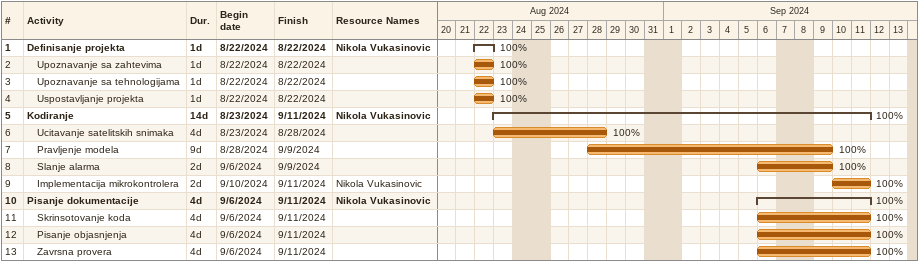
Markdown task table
| ID | Level | Task | Duration | Start | Finish | Resources | % complete |
|---|---|---|---|---|---|---|---|
| 1 | 1 | **Definisanje projekta** | 1d | 2024-08-22 | 2024-08-22 | Nikola Vukasinovic | 100 |
| 2 | 2 | Upoznavanje sa zahtevima | 1d | 2024-08-22 | 2024-08-22 |  | 100 |
| 3 | 2 | Upoznavanje sa tehnologijama | 1d | 2024-08-22 | 2024-08-22 |  | 100 |
| 4 | 2 | Uspostavljanje projekta | 1d | 2024-08-22 | 2024-08-22 |  | 100 |
| 5 | 1 | **Kodiranje** | 14d | 2024-08-23 | 2024-09-11 | Nikola Vukasinovic | 100 |
| 6 | 2 | Ucitavanje satelitskih snimaka | 4d | 2024-08-23 | 2024-08-28 |  | 100 |
| 7 | 2 | Pravljenje modela | 9d | 2024-08-28 | 2024-09-09 |  | 100 |
| 8 | 2 | Slanje alarma | 2d | 2024-09-06 | 2024-09-09 |  | 100 |
| 9 | 2 | Implementacija mikrokontrolera | 2d | 2024-09-10 | 2024-09-11 | Nikola Vukasinovic | 100 |
| 10 | 1 | **Pisanje dokumentacije** | 4d | 2024-09-06 | 2024-09-11 | Nikola Vukasinovic | 100 |
| 11 | 2 | Skrinsotovanje koda | 4d | 2024-09-06 | 2024-09-11 |  | 100 |
| 12 | 2 | Pisanje objasnjenja | 4d | 2024-09-06 | 2024-09-11 |  | 100 |
| 13 | 2 | Zavrsna provera | 4d | 2024-09-06 | 2024-09-11 |  | 100 |
